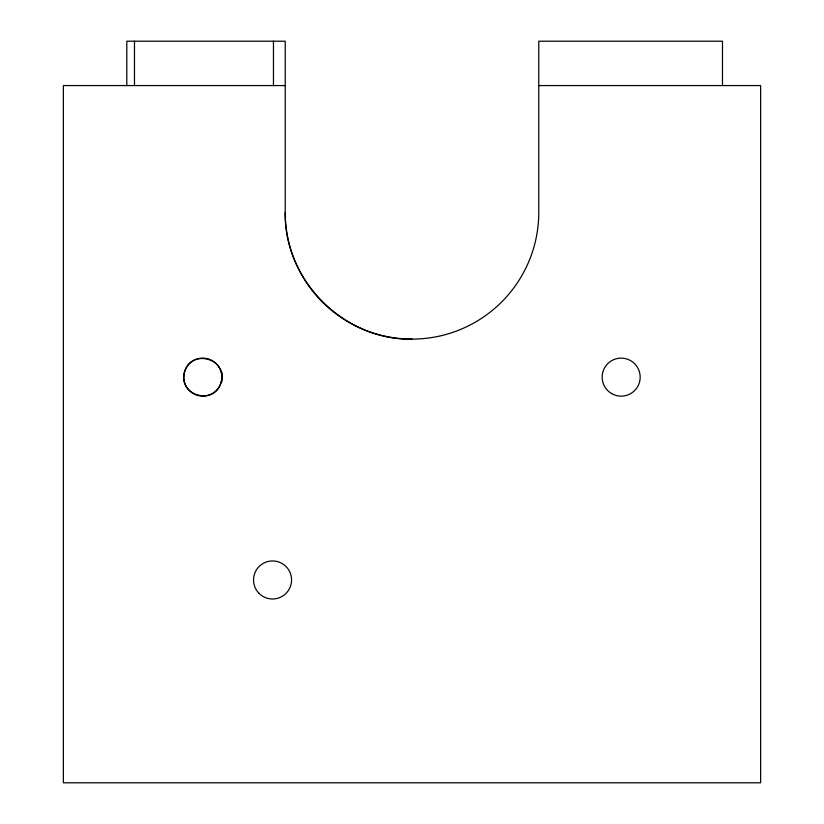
<?xml version="1.0" encoding="UTF-8"?>
<svg xmlns="http://www.w3.org/2000/svg" width="824" height="824" viewBox="0 0 824 824"><rect width="100%" height="100%" fill="white"/><g stroke="black" fill="none" stroke-linecap="round" stroke-linejoin="round"><path stroke-width="1.24" d="M285.228 85.572L63.386 85.572L63.386 782.8L760.614 782.8L760.614 85.572L538.772 85.572M722.483 85.572L722.483 41.2L538.772 41.2L538.772 212.335A126.772 126.772 0 0 1 412 339.107C344.247 340.652 283.693 280.088 285.228 212.335L285.228 41.2L126.814 41.2L126.814 85.572M273.465 41.2L273.465 85.572M221.841 372.221L221.841 382.058M134.477 41.2L134.477 85.572M412 339.107A126.772 126.772 0 0 1 285.228 212.335M184.463 372.221C177.83 395.994 215.054 405.974 221.203 382.058C227.836 358.275 190.612 348.305 184.463 372.221M193.321 393.604A19.014 19.014 0 0 0 221.841 377.135A19.014 19.014 0 0 0 193.321 360.675A19.014 19.014 0 0 0 193.321 393.604M611.666 393.604A19.014 19.014 0 0 0 640.186 377.135A19.014 19.014 0 0 0 611.666 360.675A19.014 19.014 0 0 0 611.666 393.604M259.107 593.414A19.014 19.014 0 0 0 290.923 584.896A19.014 19.014 0 0 0 267.635 561.597A19.014 19.014 0 0 0 259.107 593.414"/></g></svg>
